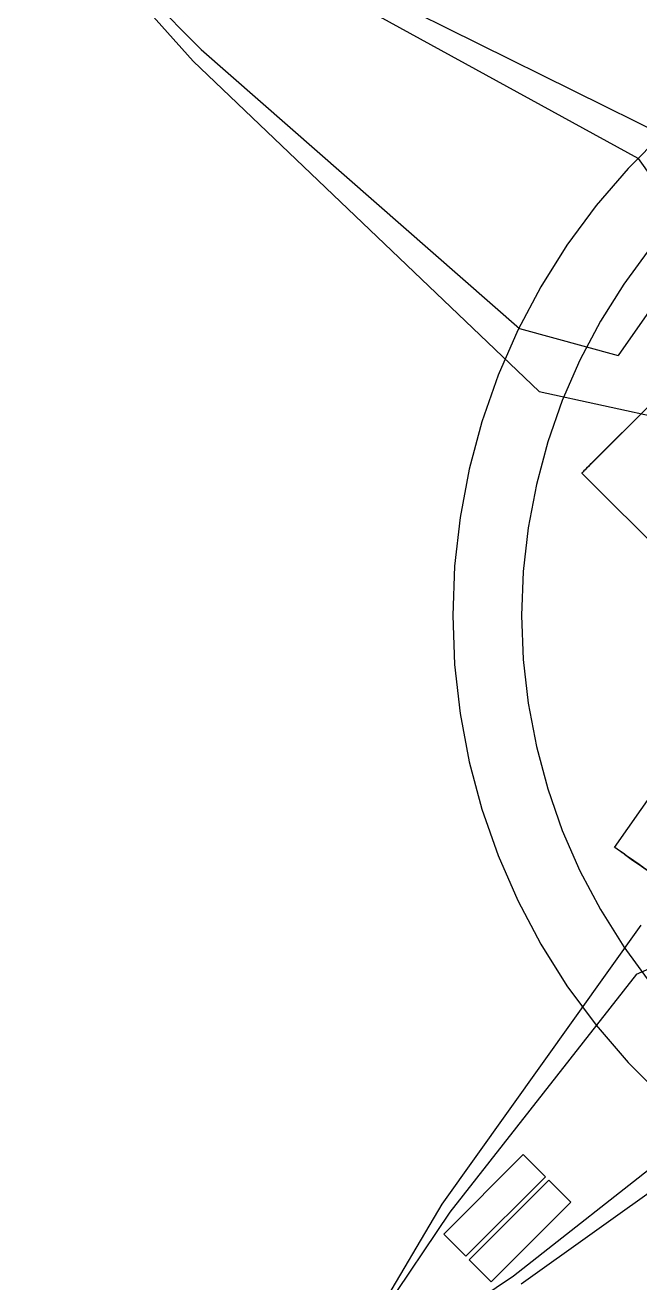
# Model space of a CAD drawing. Header units: millimetres. Extents: x -180 to 1414, y -663 to 972.
# Drawn here: x -173.3 to -75.1, y -556.6 to -355.7 of the extents above; entities that cross this region are included whole.
import ezdxf

# ---------------------------------------------------------------- set-up
doc = ezdxf.new("R2010")
doc.units = ezdxf.units.MM
doc.layers.add('HEAD_FRONT', color=8, linetype='Continuous')

msp = doc.modelspace()

# ---------------------------------------------------------------- linework, layer by layer
at = {"layer": 'HEAD_FRONT'}
for p, q in [((-173.34, -331.43), (-146.51, -361.45)), ((-167.25, -337.38), (-145.19, -359.57)), ((-64.79, -376.56), (-133.32, -342.61)), ((-75.37, -377.01), (-134.63, -344.5)), ((-145.19, -359.57), (-94.36, -404.14)), ((-146.51, -361.45), (-91.18, -414.24)), ((-71.42, -373.03), (-76.97, -378.58)), ((-71.42, -373.03), (-76.97, -378.58)), ((-75.37, -377.01), (-65.92, -390.37)), ((-76.97, -378.58), (-82.09, -384.53)), ((-76.97, -378.58), (-82.09, -384.53)), ((-82.09, -384.53), (-86.76, -390.85)), ((-82.09, -384.53), (-86.76, -390.85)), ((-86.76, -390.85), (-90.93, -397.5)), ((-86.76, -390.85), (-90.93, -397.5)), ((-65.92, -390.37), (-78.58, -408.45)), ((-73.49, -391.39), (-77.67, -397.05)), ((-73.49, -391.39), (-77.67, -397.05)), ((-90.93, -397.5), (-94.6, -404.44)), ((-90.93, -397.5), (-94.6, -404.44)), ((-77.67, -397.05), (-81.41, -403)), ((-77.67, -397.05), (-81.41, -403)), ((-81.41, -403), (-84.69, -409.21)), ((-81.41, -403), (-84.69, -409.21)), ((-94.6, -404.44), (-97.74, -411.64)), ((-94.6, -404.44), (-97.74, -411.64)), ((-94.36, -404.14), (-78.58, -408.45)), ((-84.69, -409.21), (-87.5, -415.66)), ((-84.69, -409.21), (-87.5, -415.66)), ((-97.74, -411.64), (-100.34, -419.05)), ((-97.74, -411.64), (-100.34, -419.05)), ((-91.18, -414.24), (-64.46, -420.02)), ((-87.5, -415.66), (-89.82, -422.29)), ((-87.5, -415.66), (-89.82, -422.29)), ((-83.03, -425.9), (-72.71, -415.59)), ((-72.71, -415.59), (-76.02, -418.9)), ((-72.71, -415.59), (-75.44, -418.32)), ((-77.76, -420.64), (-74.31, -417.18)), ((-75.44, -418.32), (-74.31, -417.18)), ((-74.87, -417.75), (-75.44, -418.32)), ((-100.34, -419.05), (-102.37, -426.64)), ((-100.34, -419.05), (-102.37, -426.64)), ((-77.76, -420.64), (-75.44, -418.32)), ((-77.76, -420.64), (-76.02, -418.9)), ((-76.02, -418.9), (-77.18, -420.06)), ((-76.6, -419.48), (-77.18, -420.06)), ((-76.02, -418.9), (-76.6, -419.48)), ((-75.44, -418.32), (-76.02, -418.9)), ((-83.84, -426.72), (-77.76, -420.64)), ((-77.76, -420.64), (-79.98, -422.85)), ((-78.9, -421.77), (-79.44, -422.32)), ((-78.33, -421.21), (-78.9, -421.77)), ((-77.76, -420.64), (-78.33, -421.21)), ((-77.18, -420.06), (-77.76, -420.64)), ((-89.82, -422.29), (-91.64, -429.08)), ((-89.82, -422.29), (-91.64, -429.08)), ((-83.03, -425.9), (-80.98, -423.86)), ((-81.89, -424.77), (-80.98, -423.86)), ((-80.98, -423.86), (-81.45, -424.33)), ((-80.49, -423.37), (-80.98, -423.86)), ((-79.98, -422.85), (-80.49, -423.37)), ((-79.44, -422.32), (-79.98, -422.85)), ((-83.84, -426.72), (-83.03, -425.9)), ((-83.03, -425.9), (-83.34, -426.21)), ((-83.03, -425.9), (-81.89, -424.77)), ((-82.68, -425.56), (-83.03, -425.9)), ((-82.31, -425.18), (-82.68, -425.56)), ((-81.89, -424.77), (-82.31, -425.18)), ((-81.45, -424.33), (-81.89, -424.77)), ((-102.37, -426.64), (-103.83, -434.35)), ((-102.37, -426.64), (-103.83, -434.35)), ((-84.36, -427.23), (-84.38, -427.25)), ((-84.38, -427.25), (-34.81, -476.82)), ((-84.29, -427.17), (-84.36, -427.23)), ((-84.19, -427.06), (-84.29, -427.17)), ((-84.04, -426.91), (-84.19, -427.06)), ((-83.84, -426.72), (-84.04, -426.91)), ((-83.34, -426.21), (-83.84, -426.72)), ((-83.61, -426.48), (-83.84, -426.72)), ((-83.34, -426.21), (-83.61, -426.48)), ((-91.64, -429.08), (-92.95, -435.99)), ((-91.64, -429.08), (-92.95, -435.99)), ((-79.15, -487.05), (-38.94, -429.63)), ((-103.83, -434.35), (-104.71, -442.15)), ((-103.83, -434.35), (-104.71, -442.15)), ((-92.95, -435.99), (-93.74, -442.98)), ((-92.95, -435.99), (-93.74, -442.98)), ((-104.71, -442.15), (-105, -450)), ((-104.71, -442.15), (-105, -450)), ((-93.74, -442.98), (-94, -450)), ((-93.74, -442.98), (-94, -450)), ((-105, -450), (-104.71, -457.85)), ((-105, -450), (-104.71, -457.85)), ((-94, -450), (-93.74, -457.02)), ((-94, -450), (-93.74, -457.02)), ((-104.71, -457.85), (-103.83, -465.65)), ((-104.71, -457.85), (-103.83, -465.65)), ((-93.74, -457.02), (-92.95, -464.01)), ((-93.74, -457.02), (-92.95, -464.01)), ((-92.95, -464.01), (-91.64, -470.92)), ((-92.95, -464.01), (-91.64, -470.92)), ((-103.83, -465.65), (-102.37, -473.36)), ((-103.83, -465.65), (-102.37, -473.36)), ((-91.64, -470.92), (-89.82, -477.71)), ((-91.64, -470.92), (-89.82, -477.71)), ((-102.37, -473.36), (-100.34, -480.95)), ((-102.37, -473.36), (-100.34, -480.95)), ((-89.82, -477.71), (-87.5, -484.34)), ((-89.82, -477.71), (-87.5, -484.34)), ((-100.34, -480.95), (-97.74, -488.36)), ((-100.34, -480.95), (-97.74, -488.36)), ((-87.5, -484.34), (-84.69, -490.79)), ((-87.5, -484.34), (-84.69, -490.79)), ((-79.12, -487.07), (-79.15, -487.05)), ((-78.75, -487.33), (-79.12, -487.07)), ((-79.05, -487.12), (-79.12, -487.07)), ((-78.92, -487.21), (-79.05, -487.12)), ((-78.75, -487.33), (-78.92, -487.21)), ((-77.58, -488.15), (-78.75, -487.33)), ((-78.53, -487.49), (-78.75, -487.33)), ((-77.58, -488.15), (-78.53, -487.49)), ((-78.26, -487.68), (-78.53, -487.49)), ((-77.94, -487.9), (-78.26, -487.68)), ((-77.58, -488.15), (-77.94, -487.9)), ((-77.18, -488.43), (-77.58, -488.15)), ((-77.58, -488.15), (-76.74, -488.74)), ((-77.58, -488.15), (-76.27, -489.07)), ((-97.74, -488.36), (-94.6, -495.56)), ((-97.74, -488.36), (-94.6, -495.56)), ((-74.05, -490.62), (-77.18, -488.43)), ((-75.22, -489.81), (-77.18, -488.43)), ((-76.74, -488.74), (-77.18, -488.43)), ((-75.22, -489.81), (-76.74, -488.74)), ((-76.27, -489.07), (-76.74, -488.74)), ((-75.76, -489.43), (-76.27, -489.07)), ((-76.27, -489.07), (-75.22, -489.81)), ((-75.22, -489.81), (-75.76, -489.43)), ((-74.64, -490.21), (-75.22, -489.81)), ((-75.22, -489.81), (-72.8, -491.5)), ((-84.69, -490.79), (-81.41, -497)), ((-84.69, -490.79), (-81.41, -497)), ((-94.6, -495.56), (-90.93, -502.5)), ((-94.6, -495.56), (-90.93, -502.5)), ((-81.41, -497), (-77.67, -502.95)), ((-81.41, -497), (-77.67, -502.95)), ((-74.95, -499.5), (-106.77, -544.05)), ((-90.93, -502.5), (-86.76, -509.15)), ((-90.93, -502.5), (-86.76, -509.15)), ((-77.67, -502.95), (-73.49, -508.61)), ((-77.67, -502.95), (-73.49, -508.61)), ((-75.63, -507.3), (-64.8, -502.58)), ((-75.63, -507.3), (-105.5, -545.32)), ((-86.76, -509.15), (-82.09, -515.47)), ((-86.76, -509.15), (-82.09, -515.47)), ((-82.09, -515.47), (-76.97, -521.42)), ((-82.09, -515.47), (-76.97, -521.42)), ((-76.97, -521.42), (-71.42, -526.97)), ((-76.97, -521.42), (-71.42, -526.97)), ((-95.32, -555.5), (-57.3, -525.63)), ((-94.05, -556.77), (-49.5, -524.95)), ((-93.73, -536.12), (-106.46, -548.85)), ((-93.73, -536.12), (-90.19, -539.66)), ((-102.92, -552.38), (-90.19, -539.66)), ((-89.66, -540.19), (-102.38, -552.92)), ((-89.66, -540.19), (-86.12, -543.73)), ((-106.77, -544.05), (-121.48, -568.94)), ((-98.85, -556.46), (-86.12, -543.73)), ((-105.5, -545.32), (-118, -563.93)), ((-102.92, -552.38), (-106.46, -548.85)), ((-98.85, -556.46), (-102.38, -552.92)), ((-113.93, -568), (-95.32, -555.5))]:
    msp.add_line(p, q, dxfattribs=at)

doc.saveas('drawing.dxf')
